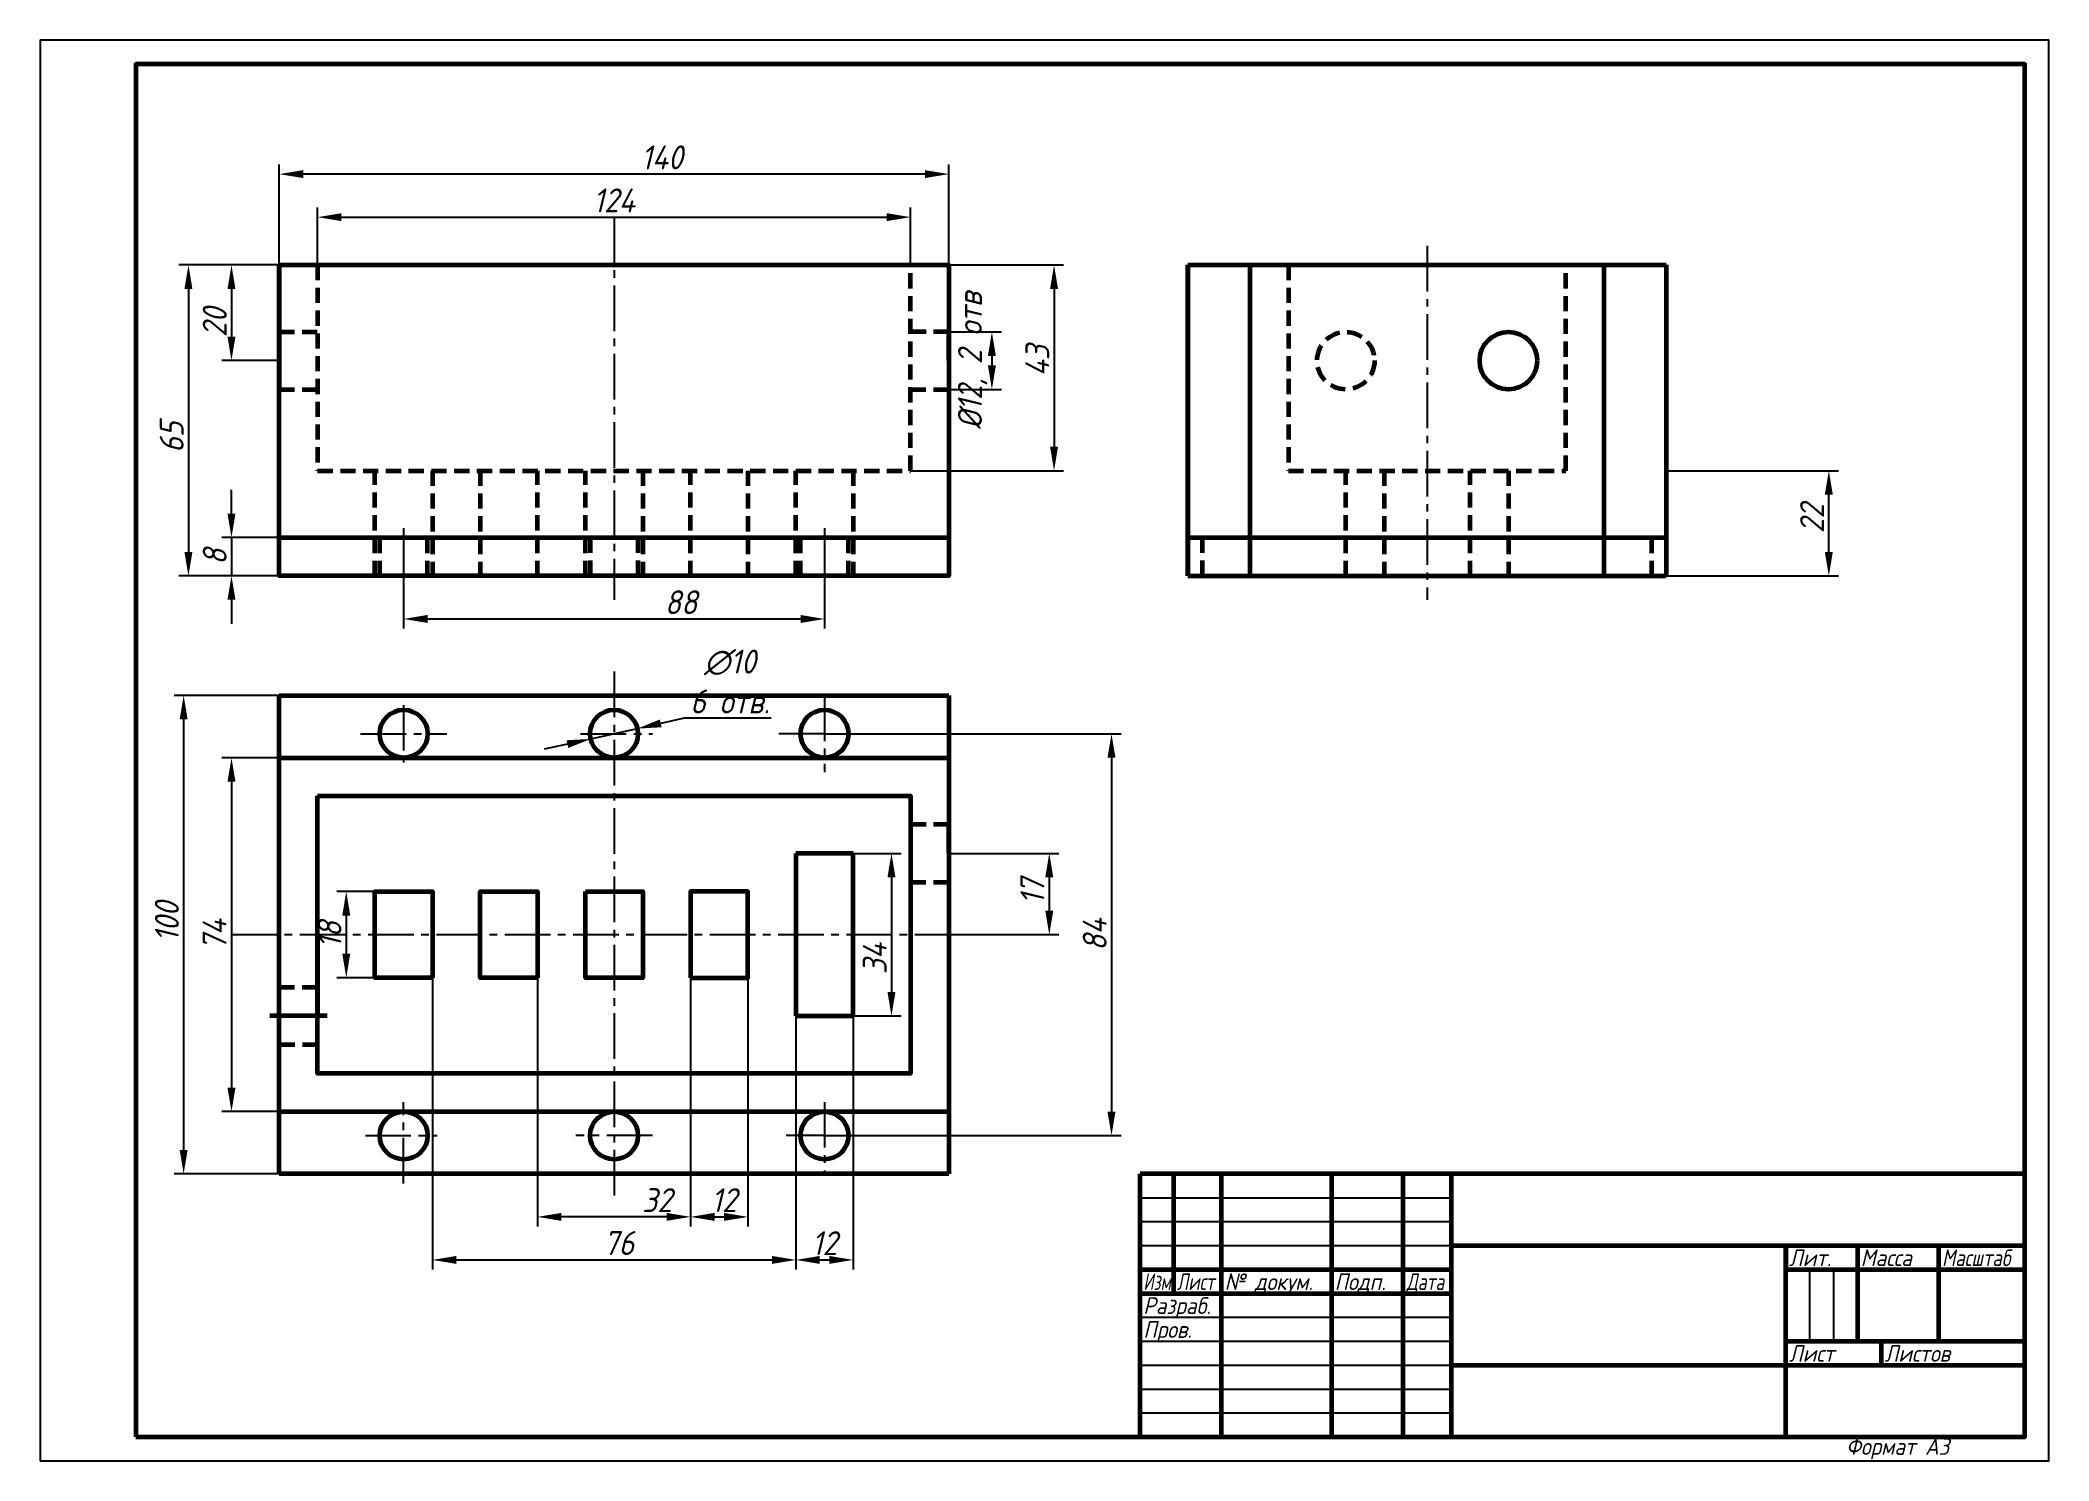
# Model space of a CAD drawing. Header units: millimetres. Extents: x 0 to 420, y 0 to 297.
import ezdxf

# ---------------------------------------------------------------- set-up
doc = ezdxf.new("R2010")
doc.units = ezdxf.units.MM
doc.header["$LTSCALE"] = 0.5
doc.linetypes.add('невидимая', pattern=[9.525, 6.35, -3.175])
doc.linetypes.add('осевая2', pattern=[28.575, 19.05, -3.175, 3.175, -3.175])
doc.layers.get('0').update_dxf_attribs({"lineweight": 60})
doc.layers.get('Defpoints').update_dxf_attribs({"color": 5})
doc.layers.add('1-оси', color=1, linetype='осевая2')
doc.layers.add('3-размеры', color=6, linetype='Continuous')
doc.layers.add('4-текст', color=7, linetype='Continuous', true_color=0x00ad00)
doc.styles.get("Standard").update_dxf_attribs({"font": 'isocpeui.ttf', "width": 0.9})
doc.dimstyles.new('Standart', dxfattribs={"dimtxt": 5, "dimasz": 5, "dimexe": 2, "dimexo": 0, "dimgap": 1, "dimtad": 1, "dimtoh": 1, "dimdec": 0, "dimtxsty": 'Standard', "dimcen": 2.5, "dimadec": 0, "dimazin": 0, "dimtfac": 1, "dimtdec": 0, "dimtmove": 0, "dimatfit": 3, "dimldrblk": 'DOTSMALL', "dimfxl": 1, "dimarcsym": 0})

# ---------------------------------------------------------------- blocks, each defined once
blk = doc.blocks.new('*D4')
at = {"layer": '3-размеры', "color": 0, "lineweight": -2, "transparency": 16777216}
for p, q in [((58, 250), (58, 262)), ((182, 250), (182, 262)), ((63, 260), (177, 260))]:
    blk.add_line(p, q, dxfattribs=at)
at = {"layer": '3-размеры', "color": 0, "transparency": 16777216}
for points in [[(63, 260.83), (63, 259.17), (58, 260)], [(177, 260.83), (177, 259.17), (182, 260)]]:
    blk.add_solid(points, dxfattribs=at)
at = {"layer": 'Defpoints', "color": 0, "transparency": 16777216}
for p in [(182, 260), (58, 250), (182, 250)]:
    blk.add_point(p, dxfattribs=at)
at = {"layer": '3-размеры', "color": 0, "transparency": 16777216, "insert": (120, 263.5), "char_height": 5, "attachment_point": 5}
blk.add_mtext('124', dxfattribs=at)
blk = doc.blocks.new('_DotSmall')
at = {"color": 0, "linetype": 'ByBlock', "const_width": 0.5}
blk.add_lwpolyline([(-0.0625, 0, 1), (0.0625, 0, 1)], format="xyb", close=True, dxfattribs=at)
blk = doc.blocks.new('*D5')
at = {"layer": '3-размеры', "color": 0, "lineweight": -2, "transparency": 16777216}
for p, q in [((50, 250), (50, 271)), ((185, 269), (55, 269)), ((190, 250), (190, 271))]:
    blk.add_line(p, q, dxfattribs=at)
at = {"layer": '3-размеры', "color": 0, "transparency": 16777216}
for points in [[(55, 269.83), (55, 268.17), (50, 269)], [(185, 269.83), (185, 268.17), (190, 269)]]:
    blk.add_solid(points, dxfattribs=at)
at = {"layer": 'Defpoints', "color": 0, "transparency": 16777216}
for p in [(50, 269), (50, 250), (190, 250)]:
    blk.add_point(p, dxfattribs=at)
at = {"layer": '3-размеры', "color": 0, "transparency": 16777216, "insert": (130, 272.5), "char_height": 5, "attachment_point": 5}
blk.add_mtext('140', dxfattribs=at)
blk = doc.blocks.new('*D7')
at = {"layer": '3-размеры', "color": 0, "lineweight": -2, "transparency": 16777216}
for p, q in [((190, 236), (201, 236)), ((199, 231), (199, 229)), ((190, 224), (201, 224))]:
    blk.add_line(p, q, dxfattribs=at)
at = {"layer": '3-размеры', "color": 0, "transparency": 16777216}
for points in [[(198.17, 231), (199.83, 231), (199, 236)], [(198.17, 229), (199.83, 229), (199, 224)]]:
    blk.add_solid(points, dxfattribs=at)
at = {"layer": 'Defpoints', "color": 0, "transparency": 16777216}
for p in [(190, 236), (190, 224), (199, 224)]:
    blk.add_point(p, dxfattribs=at)
at = {"layer": '3-размеры', "color": 0, "transparency": 16777216, "insert": (195, 230), "char_height": 5, "attachment_point": 5, "rotation": 90}
blk.add_mtext('Ø12, 2 отв', dxfattribs=at)
blk = doc.blocks.new('*D8')
at = {"layer": '3-размеры', "color": 0, "lineweight": -2, "transparency": 16777216}
for p, q in [((182, 250), (214, 250)), ((212, 245), (212, 212)), ((182, 207), (214, 207))]:
    blk.add_line(p, q, dxfattribs=at)
at = {"layer": '3-размеры', "color": 0, "transparency": 16777216}
for points in [[(211.17, 245), (212.83, 245), (212, 250)], [(211.17, 212), (212.83, 212), (212, 207)]]:
    blk.add_solid(points, dxfattribs=at)
at = {"layer": 'Defpoints', "color": 0, "transparency": 16777216}
for p in [(182, 250), (182, 207), (212, 207)]:
    blk.add_point(p, dxfattribs=at)
at = {"layer": '3-размеры', "color": 0, "transparency": 16777216, "insert": (208.5, 230), "char_height": 5, "attachment_point": 5, "rotation": 90}
blk.add_mtext('43', dxfattribs=at)
blk = doc.blocks.new('*D9')
at = {"layer": '3-размеры', "color": 0, "lineweight": -2, "transparency": 16777216}
for p, q in [((76, 185), (76, 174)), ((164, 185), (164, 174)), ((81, 176), (159, 176))]:
    blk.add_line(p, q, dxfattribs=at)
at = {"layer": '3-размеры', "color": 0, "transparency": 16777216}
for points in [[(81, 176.83), (81, 175.17), (76, 176)], [(159, 176.83), (159, 175.17), (164, 176)]]:
    blk.add_solid(points, dxfattribs=at)
at = {"layer": 'Defpoints', "color": 0, "transparency": 16777216}
for p in [(76, 185), (164, 185), (164, 176)]:
    blk.add_point(p, dxfattribs=at)
at = {"layer": '3-размеры', "color": 0, "transparency": 16777216, "insert": (134, 179.5), "char_height": 5, "attachment_point": 5}
blk.add_mtext('88', dxfattribs=at)
blk = doc.blocks.new('*D10')
at = {"layer": '3-размеры', "color": 0, "lineweight": -2, "transparency": 16777216}
for p, q in [((50, 250), (29, 250)), ((31, 245), (31, 190)), ((50, 185), (29, 185))]:
    blk.add_line(p, q, dxfattribs=at)
at = {"layer": '3-размеры', "color": 0, "transparency": 16777216}
for points in [[(30.17, 245), (31.83, 245), (31, 250)], [(30.17, 190), (31.83, 190), (31, 185)]]:
    blk.add_solid(points, dxfattribs=at)
at = {"layer": 'Defpoints', "color": 0, "transparency": 16777216}
for p in [(50, 250), (31, 185), (50, 185)]:
    blk.add_point(p, dxfattribs=at)
at = {"layer": '3-размеры', "color": 0, "transparency": 16777216, "insert": (27.5, 214), "char_height": 5, "attachment_point": 5, "rotation": 90}
blk.add_mtext('65', dxfattribs=at)
blk = doc.blocks.new('*D11')
at = {"layer": '3-размеры', "color": 0, "lineweight": -2, "transparency": 16777216}
for p, q in [((50, 250), (38, 250)), ((40, 245), (40, 235)), ((50, 230), (38, 230))]:
    blk.add_line(p, q, dxfattribs=at)
at = {"layer": '3-размеры', "color": 0, "transparency": 16777216}
for points in [[(39.17, 245), (40.83, 245), (40, 250)], [(39.17, 235), (40.83, 235), (40, 230)]]:
    blk.add_solid(points, dxfattribs=at)
at = {"layer": 'Defpoints', "color": 0, "transparency": 16777216}
for p in [(50, 250), (40, 230), (50, 230)]:
    blk.add_point(p, dxfattribs=at)
at = {"layer": '3-размеры', "color": 0, "transparency": 16777216, "insert": (36.5, 238), "char_height": 5, "attachment_point": 5, "rotation": 90}
blk.add_mtext('20', dxfattribs=at)
blk = doc.blocks.new('*D12')
at = {"layer": '3-размеры', "color": 0, "lineweight": -2, "transparency": 16777216}
for p, q in [((40, 198), (40, 203)), ((50, 193), (38, 193)), ((40, 193), (40, 185)), ((50, 185), (38, 185)), ((40, 180), (40, 175))]:
    blk.add_line(p, q, dxfattribs=at)
at = {"layer": '3-размеры', "color": 0, "transparency": 16777216}
for points in [[(39.17, 198), (40.83, 198), (40, 193)], [(39.17, 180), (40.83, 180), (40, 185)]]:
    blk.add_solid(points, dxfattribs=at)
at = {"layer": 'Defpoints', "color": 0, "transparency": 16777216}
for p in [(50, 193), (40, 185), (50, 185)]:
    blk.add_point(p, dxfattribs=at)
at = {"layer": '3-размеры', "color": 0, "transparency": 16777216, "insert": (36.5, 189), "char_height": 5, "attachment_point": 5, "rotation": 90}
blk.add_mtext('8', dxfattribs=at)
blk = doc.blocks.new('*D13')
at = {"layer": '3-размеры', "color": 0, "lineweight": -2, "transparency": 16777216}
for p, q in [((115.12, 150.92), (124.88, 153.08)), ((134.64, 155.25), (129.76, 154.17)), ((152.82, 155.25), (134.64, 155.25)), ((110.24, 149.83), (105.36, 148.75))]:
    blk.add_line(p, q, dxfattribs=at)
at = {"layer": '3-размеры', "color": 0, "transparency": 16777216}
for points in [[(129.58, 154.98), (129.94, 153.36), (124.88, 153.08)], [(110.06, 150.64), (110.42, 149.02), (115.12, 150.92)]]:
    blk.add_solid(points, dxfattribs=at)
at = {"layer": 'Defpoints', "color": 0, "transparency": 16777216}
for p in [(124.88, 153.08), (115.12, 150.92)]:
    blk.add_point(p, dxfattribs=at)
at = {"layer": '3-размеры', "color": 0, "transparency": 16777216, "insert": (144.23, 162.92), "char_height": 5, "width": 20.6547, "attachment_point": 5}
blk.add_mtext('∅10\\P6 отв.', dxfattribs=at)
blk = doc.blocks.new('*D14')
at = {"layer": '3-размеры', "color": 0, "lineweight": -2, "transparency": 16777216}
for p, q in [((164, 152), (226, 152)), ((224, 147), (224, 73)), ((164, 68), (226, 68))]:
    blk.add_line(p, q, dxfattribs=at)
at = {"layer": '3-размеры', "color": 0, "transparency": 16777216}
for points in [[(223.17, 147), (224.83, 147), (224, 152)], [(223.17, 73), (224.83, 73), (224, 68)]]:
    blk.add_solid(points, dxfattribs=at)
at = {"layer": 'Defpoints', "color": 0, "transparency": 16777216}
for p in [(164, 152), (164, 68), (224, 68)]:
    blk.add_point(p, dxfattribs=at)
at = {"layer": '3-размеры', "color": 0, "transparency": 16777216, "insert": (220.5, 110), "char_height": 5, "attachment_point": 5, "rotation": 90}
blk.add_mtext('84', dxfattribs=at)
blk = doc.blocks.new('*D15')
at = {"layer": '3-размеры', "color": 0, "lineweight": -2, "transparency": 16777216}
for p, q in [((190, 127), (213, 127)), ((211, 122), (211, 115)), ((190, 110), (213, 110))]:
    blk.add_line(p, q, dxfattribs=at)
at = {"layer": '3-размеры', "color": 0, "transparency": 16777216}
for points in [[(210.17, 122), (211.83, 122), (211, 127)], [(210.17, 115), (211.83, 115), (211, 110)]]:
    blk.add_solid(points, dxfattribs=at)
at = {"layer": 'Defpoints', "color": 0, "transparency": 16777216}
for p in [(190, 127), (190, 110), (211, 110)]:
    blk.add_point(p, dxfattribs=at)
at = {"layer": '3-размеры', "color": 0, "transparency": 16777216, "insert": (207.47, 119), "char_height": 5, "attachment_point": 5, "rotation": 90}
blk.add_mtext('17', dxfattribs=at)
blk = doc.blocks.new('*D16')
at = {"layer": '3-размеры', "color": 0, "lineweight": -2, "transparency": 16777216}
for p, q in [((170, 127), (180, 127)), ((178, 122), (178, 98)), ((170, 93), (180, 93))]:
    blk.add_line(p, q, dxfattribs=at)
at = {"layer": '3-размеры', "color": 0, "transparency": 16777216}
for points in [[(177.17, 122), (178.83, 122), (178, 127)], [(177.17, 98), (178.83, 98), (178, 93)]]:
    blk.add_solid(points, dxfattribs=at)
at = {"layer": 'Defpoints', "color": 0, "transparency": 16777216}
for p in [(170, 127), (170, 93), (178, 93)]:
    blk.add_point(p, dxfattribs=at)
at = {"layer": '3-размеры', "color": 0, "transparency": 16777216, "insert": (174.5, 105), "char_height": 5, "attachment_point": 5, "rotation": 90}
blk.add_mtext('34', dxfattribs=at)
blk = doc.blocks.new('*D17')
at = {"layer": '3-размеры', "color": 0, "lineweight": -2, "transparency": 16777216}
for p, q in [((136, 101), (136, 49)), ((148, 101), (148, 49)), ((141, 51), (143, 51))]:
    blk.add_line(p, q, dxfattribs=at)
at = {"layer": '3-размеры', "color": 0, "transparency": 16777216}
for points in [[(141, 51.83), (141, 50.17), (136, 51)], [(143, 51.83), (143, 50.17), (148, 51)]]:
    blk.add_solid(points, dxfattribs=at)
at = {"layer": 'Defpoints', "color": 0, "transparency": 16777216}
for p in [(136, 101), (148, 101), (148, 51)]:
    blk.add_point(p, dxfattribs=at)
at = {"layer": '3-размеры', "color": 0, "transparency": 16777216, "insert": (143, 54.5), "char_height": 5, "attachment_point": 5}
blk.add_mtext('12', dxfattribs=at)
blk = doc.blocks.new('*D18')
at = {"layer": '3-размеры', "color": 0, "lineweight": -2, "transparency": 16777216}
for p, q in [((104, 101), (104, 49)), ((136, 101), (136, 49)), ((131, 51), (109, 51))]:
    blk.add_line(p, q, dxfattribs=at)
at = {"layer": '3-размеры', "color": 0, "transparency": 16777216}
for points in [[(109, 51.83), (109, 50.17), (104, 51)], [(131, 51.83), (131, 50.17), (136, 51)]]:
    blk.add_solid(points, dxfattribs=at)
at = {"layer": 'Defpoints', "color": 0, "transparency": 16777216}
for p in [(104, 101), (136, 101), (104, 51)]:
    blk.add_point(p, dxfattribs=at)
at = {"layer": '3-размеры', "color": 0, "transparency": 16777216, "insert": (129, 54.5), "char_height": 5, "attachment_point": 5}
blk.add_mtext('32', dxfattribs=at)
blk = doc.blocks.new('*D19')
at = {"layer": '3-размеры', "color": 0, "lineweight": -2, "transparency": 16777216}
for p, q in [((158, 93), (158, 40)), ((170, 93), (170, 40)), ((163, 42), (165, 42))]:
    blk.add_line(p, q, dxfattribs=at)
at = {"layer": '3-размеры', "color": 0, "transparency": 16777216}
for points in [[(163, 42.83), (163, 41.17), (158, 42)], [(165, 42.83), (165, 41.17), (170, 42)]]:
    blk.add_solid(points, dxfattribs=at)
at = {"layer": 'Defpoints', "color": 0, "transparency": 16777216}
for p in [(158, 93), (170, 93), (170, 42)]:
    blk.add_point(p, dxfattribs=at)
at = {"layer": '3-размеры', "color": 0, "transparency": 16777216, "insert": (164, 45.5), "char_height": 5, "attachment_point": 5}
blk.add_mtext('12', dxfattribs=at)
blk = doc.blocks.new('*D20')
at = {"layer": '3-размеры', "color": 0, "lineweight": -2, "transparency": 16777216}
for p, q in [((82, 101), (82, 40)), ((158, 101), (158, 40)), ((87, 42), (153, 42))]:
    blk.add_line(p, q, dxfattribs=at)
at = {"layer": '3-размеры', "color": 0, "transparency": 16777216}
for points in [[(87, 42.83), (87, 41.17), (82, 42)], [(153, 42.83), (153, 41.17), (158, 42)]]:
    blk.add_solid(points, dxfattribs=at)
at = {"layer": 'Defpoints', "color": 0, "transparency": 16777216}
for p in [(82, 101), (158, 101), (158, 42)]:
    blk.add_point(p, dxfattribs=at)
at = {"layer": '3-размеры', "color": 0, "transparency": 16777216, "insert": (121, 45.53), "char_height": 5, "attachment_point": 5}
blk.add_mtext('76', dxfattribs=at)
blk = doc.blocks.new('*D21')
at = {"layer": '3-размеры', "color": 0, "lineweight": -2, "transparency": 16777216}
for p, q in [((70, 119), (62, 119)), ((64, 114), (64, 106)), ((70, 101), (62, 101))]:
    blk.add_line(p, q, dxfattribs=at)
at = {"layer": '3-размеры', "color": 0, "transparency": 16777216}
for points in [[(63.17, 114), (64.83, 114), (64, 119)], [(63.17, 106), (64.83, 106), (64, 101)]]:
    blk.add_solid(points, dxfattribs=at)
at = {"layer": 'Defpoints', "color": 0, "transparency": 16777216}
for p in [(70, 119), (64, 101), (70, 101)]:
    blk.add_point(p, dxfattribs=at)
at = {"layer": '3-размеры', "color": 0, "transparency": 16777216, "insert": (60.5, 110), "char_height": 5, "attachment_point": 5, "rotation": 90}
blk.add_mtext('18', dxfattribs=at)
blk = doc.blocks.new('*D22')
at = {"layer": '3-размеры', "color": 0, "lineweight": -2, "transparency": 16777216}
for p, q in [((50, 147), (38, 147)), ((40, 142), (40, 78)), ((50, 73), (38, 73))]:
    blk.add_line(p, q, dxfattribs=at)
at = {"layer": '3-размеры', "color": 0, "transparency": 16777216}
for points in [[(39.17, 142), (40.83, 142), (40, 147)], [(39.17, 78), (40.83, 78), (40, 73)]]:
    blk.add_solid(points, dxfattribs=at)
at = {"layer": 'Defpoints', "color": 0, "transparency": 16777216}
for p in [(50, 147), (40, 73), (50, 73)]:
    blk.add_point(p, dxfattribs=at)
at = {"layer": '3-размеры', "color": 0, "transparency": 16777216, "insert": (36.47, 110), "char_height": 5, "attachment_point": 5, "rotation": 90}
blk.add_mtext('74', dxfattribs=at)
blk = doc.blocks.new('*D23')
at = {"layer": '3-размеры', "color": 0, "lineweight": -2, "transparency": 16777216}
for p, q in [((50, 160), (28, 160)), ((30, 155), (30, 65)), ((50, 60), (28, 60))]:
    blk.add_line(p, q, dxfattribs=at)
at = {"layer": '3-размеры', "color": 0, "transparency": 16777216}
for points in [[(29.17, 155), (30.83, 155), (30, 160)], [(29.17, 65), (30.83, 65), (30, 60)]]:
    blk.add_solid(points, dxfattribs=at)
at = {"layer": 'Defpoints', "color": 0, "transparency": 16777216}
for p in [(50, 160), (30, 60), (50, 60)]:
    blk.add_point(p, dxfattribs=at)
at = {"layer": '3-размеры', "color": 0, "transparency": 16777216, "insert": (26.5, 112.68), "char_height": 5, "attachment_point": 5, "rotation": 90}
blk.add_mtext('100', dxfattribs=at)
blk = doc.blocks.new('*D25')
at = {"layer": '3-размеры', "color": 0, "lineweight": -2, "transparency": 16777216}
for p, q in [((340, 207), (376, 207)), ((374, 190), (374, 202)), ((340, 185), (376, 185))]:
    blk.add_line(p, q, dxfattribs=at)
at = {"layer": '3-размеры', "color": 0, "transparency": 16777216}
for points in [[(373.17, 202), (374.83, 202), (374, 207)], [(373.17, 190), (374.83, 190), (374, 185)]]:
    blk.add_solid(points, dxfattribs=at)
at = {"layer": 'Defpoints', "color": 0, "transparency": 16777216}
for p in [(340, 207), (374, 207), (340, 185)]:
    blk.add_point(p, dxfattribs=at)
at = {"layer": '3-размеры', "color": 0, "transparency": 16777216, "insert": (370.5, 197), "char_height": 5, "attachment_point": 5, "rotation": 90}
blk.add_mtext('22', dxfattribs=at)

msp = doc.modelspace()

# ---------------------------------------------------------------- linework, layer by layer
for p, q in [((50, 250), (58, 250)), ((50, 250), (50, 230)), ((240, 185), (240, 250)), ((240, 250), (340, 250)), ((240, 250), (240, 185)), ((253, 250), (253, 250)), ((253, 185), (253, 250)), ((327, 185), (327, 250)), ((340, 250), (340, 185)), ((190, 230), (190, 236)), ((190, 236), (190, 230)), ((50, 230), (50, 224)), ((240, 185), (240, 217.5)), ((50, 185), (50, 193)), ((50, 193), (190, 193)), ((115, 193), (115, 193)), ((125, 193), (125, 193)), ((240, 193), (340, 193)), ((243, 193), (243, 193)), ((71, 185), (71, 185)), ((76, 185), (76, 185)), ((81, 185), (81, 185)), ((104, 185), (104, 185)), ((120, 185), (114, 185)), ((136, 185), (136, 185)), ((164, 185), (164, 185)), ((164, 185), (164, 185)), ((169, 185), (169, 185)), ((240, 185), (340, 185)), ((253, 185), (253, 185)), ((290, 185), (299, 185)), ((327, 185), (327, 185)), ((50, 160), (50, 160)), ((50, 160), (190, 160)), ((50, 60), (50, 160)), ((190, 160), (190, 160)), ((190, 160), (190, 60)), ((50, 147), (190, 147)), ((190, 127), (190, 133)), ((170, 127), (158, 127)), ((158, 127), (158, 101)), ((170, 93), (170, 127)), ((58, 110), (58, 93)), ((158, 101), (158, 93)), ((60, 93), (48, 93)), ((58, 93), (58, 93)), ((158, 93), (158, 93)), ((158, 93), (170, 93)), ((50, 73), (50, 73)), ((50, 73), (190, 73)), ((190, 60), (50, 60)), ((190, 60), (190, 60)), ((365, 45), (365, 40))]:
    msp.add_line(p, q)
at = {"linetype": 'невидимая'}
for p, q in [((58, 250), (58, 207)), ((182, 207), (182, 250)), ((261, 250), (261, 207)), ((319, 207), (319, 250)), ((50, 236), (58, 236)), ((190, 236), (182, 236)), ((50, 224), (58, 224)), ((182, 224), (190, 224)), ((58, 207), (182, 207)), ((70, 185), (70, 207)), ((82, 207), (82, 185)), ((92, 207), (92, 185)), ((104, 185), (104, 207)), ((114, 185), (114, 207)), ((126, 207), (126, 185)), ((136, 185), (136, 207)), ((148, 207), (148, 185)), ((158, 185), (158, 207)), ((170, 207), (170, 185)), ((261, 207), (319, 207)), ((273, 185), (273, 207)), ((281, 207), (281, 185)), ((299, 185), (299, 207)), ((307, 207), (307, 185)), ((71, 185), (71, 193)), ((81, 185), (81, 193)), ((115, 193), (115, 185)), ((125, 193), (125, 185)), ((159, 185), (159, 193)), ((169, 185), (169, 193)), ((243, 193), (243, 185)), ((337, 185), (337, 193)), ((190, 133), (182, 133)), ((182, 121), (190, 121)), ((50, 99), (58, 99)), ((58, 87), (50, 87))]:
    msp.add_line(p, q, dxfattribs=at)
at = {"lineweight": 60}
for p, q in [((415, 60), (230, 60)), ((230, 5), (230, 60)), ((237, 60), (237, 35)), ((247, 5), (247, 60)), ((270, 60), (270, 5)), ((285, 5), (285, 60)), ((295, 60), (295, 5)), ((295, 45), (415, 45)), ((365, 5), (365, 45)), ((380, 45), (380, 25)), ((397, 25), (397, 45)), ((230, 40), (295, 40)), ((365, 40), (415, 40)), ((230, 35), (295, 35)), ((365, 25), (415, 25)), ((385, 20), (385, 25)), ((295, 20), (415, 20))]:
    msp.add_line(p, q, dxfattribs=at)
at = {"lineweight": -3}
for p, q in [((230, 55), (295, 55)), ((230, 50), (295, 50)), ((230, 45), (295, 45)), ((370, 25), (370, 40)), ((375, 40), (375, 25)), ((230, 30), (295, 30)), ((230, 25), (295, 25)), ((230, 20), (295, 20)), ((230, 15), (295, 15)), ((230, 10), (295, 10))]:
    msp.add_line(p, q, dxfattribs=at)
at = {"lineweight": 60}
msp.add_lwpolyline([(20, 5), (415, 5), (415, 292), (20, 292)], close=True, dxfattribs=at)
for points in [[(50, 250), (190, 250), (190, 185), (50, 185)], [(58, 139), (182, 139), (182, 81), (58, 81)], [(82, 101), (70, 101), (70, 119), (82, 119)], [(104, 101), (92, 101), (92, 119), (104, 119)], [(114, 119), (126, 119), (126, 101), (114, 101)], [(136, 101), (148, 101), (148, 119), (136, 119)]]:
    msp.add_lwpolyline(points, close=True)
at = {"linetype": 'невидимая'}
msp.add_circle((273, 230), 6, dxfattribs=at)
for centre, radius in [((307, 230), 6), ((76, 152), 5), ((120, 152), 5), ((164, 152), 5), ((76, 68), 5), ((120, 68), 5), ((164, 68), 5)]:
    msp.add_circle(centre, radius)
at = {"layer": '1-оси'}
for p, q in [((120, 260), (120, 180)), ((290, 254), (290, 180)), ((120, 165), (120, 55)), ((164, 160), (164, 144)), ((76, 158), (76, 146)), ((67, 152), (85, 152)), ((113, 152), (128, 152)), ((164, 152), (153, 152)), ((40, 110), (200, 110)), ((76, 58), (76, 75)), ((164, 75), (164, 60)), ((68, 68), (83, 68)), ((128, 68), (112, 68)), ((164, 68), (156, 68))]:
    msp.add_line(p, q, dxfattribs=at)
at = {"layer": '3-размеры'}
for p, q in [((76, 195), (76, 185)), ((164, 195), (164, 185)), ((50, 193), (50, 193)), ((70, 193), (70, 193))]:
    msp.add_line(p, q, dxfattribs=at)
at = {"layer": 'Defpoints'}
msp.add_lwpolyline([(0, 0), (420, 0), (420, 297), (0, 297)], close=True, dxfattribs=at)

# ---------------------------------------------------------------- texts
at = {"lineweight": -3, "width": 0.9}
msp.add_text('Формат А3', height=3.5, dxfattribs=at).set_placement((377.6, 1.25))
at = {"layer": '4-текст', "lineweight": -3}
for s, width, p in [('Лит.', 0.9, (365.67, 40.7)), ('Масса', 0.9, (380.67, 40.7)), ('Масштаб', 0.8, (397.67, 40.7)), ('Изм.', 0.7, (230.67, 35.7)), ('Лист', 0.75, (237.67, 35.7)), ('№ докум.', 0.9, (247.67, 35.7)), ('Подп.', 0.9, (270.67, 35.7)), ('Дата', 0.75, (285.67, 35.7)), ('Разраб.', 0.9, (230.67, 30.7)), ('Пров.', 0.9, (230.67, 25.7)), ('Лист', 0.9, (365.67, 20.7)), ('Листов', 0.9, (385.67, 20.7))]:
    msp.add_text(s, height=3.5, dxfattribs=dict(at, width=width)).set_placement(p)

# ---------------------------------------------------------------- dimensions: what is measured, and where the dimension line sits
at = {"layer": '3-размеры'}
for base, p1, p2, picture, middle in [((50, 269), (190, 250), (50, 250), '*D5', (130, 269)), ((182, 260), (58, 250), (182, 250), '*D4', (120, 260)), ((164, 176), (76, 185), (164, 185), '*D9', (134, 176)), ((158, 42), (82, 101), (158, 101), '*D20', (121, 42)), ((104, 51), (136, 101), (104, 101), '*D18', (129, 51)), ((148, 51), (136, 101), (148, 101), '*D17', (143, 51)), ((170, 42), (158, 93), (170, 93), '*D19', (164, 42))]:
    dim = msp.add_linear_dim(base=base, p1=p1, p2=p2, dimstyle='Standart', dxfattribs=at)
    dim.commit()
    dim.dimension.update_dxf_attribs({"geometry": picture, "text_midpoint": middle, "dimtype": 160})
for base, p1, p2, picture, middle in [((31, 185), (50, 250), (50, 185), '*D10', (31, 214)), ((40, 230), (50, 250), (50, 230), '*D11', (40, 238)), ((212, 207), (182, 250), (182, 207), '*D8', (212, 230)), ((374, 207), (340, 185), (340, 207), '*D25', (374, 197)), ((40, 185), (50, 193), (50, 185), '*D12', (40, 189)), ((30, 60), (50, 160), (50, 60), '*D23', (30, 112.68)), ((224, 68), (164, 152), (164, 68), '*D14', (224, 110)), ((40, 73), (50, 147), (50, 73), '*D22', (40, 110)), ((178, 93), (170, 127), (170, 93), '*D16', (178, 105)), ((211, 110), (190, 127), (190, 110), '*D15', (211, 119)), ((64, 101), (70, 119), (70, 101), '*D21', (64, 110))]:
    dim = msp.add_linear_dim(base=base, p1=p1, p2=p2, angle=90, dimstyle='Standart', dxfattribs=at)
    dim.commit()
    dim.dimension.update_dxf_attribs({"geometry": picture, "text_midpoint": middle, "dimtype": 160})
dim = msp.add_linear_dim(base=(199, 224), p1=(190, 236), p2=(190, 224), angle=90, text='Ø12, 2 отв', dimstyle='Standart', dxfattribs=at)
dim.commit()
dim.dimension.update_dxf_attribs({"geometry": '*D7', "text_midpoint": (199, 230), "dimtype": 160})
dim = msp.add_diameter_dim_2p(p1=(115.12, 150.92), p2=(124.88, 153.08), text='<>\\P6 отв.', dimstyle='Standart', dxfattribs=at)
dim.commit()
dim.dimension.update_dxf_attribs({"geometry": '*D13', "text_midpoint": (144.23, 162.92)})

doc.saveas('drawing.dxf')
